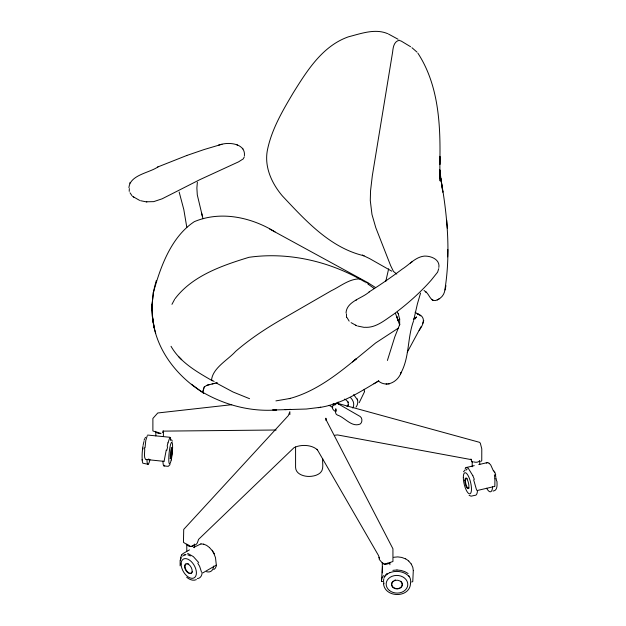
<?xml version="1.0" encoding="UTF-8"?>
<svg xmlns="http://www.w3.org/2000/svg" width="626" height="626" viewBox="0 0 626 626"><rect width="100%" height="100%" fill="white"/><g stroke="black" fill="none" stroke-linecap="round" stroke-linejoin="round"><path stroke-width="0.94" d="M152.079 304.33L152.361 316.365L154.199 327.742L152.321 315.958L152.079 304.33L152.016 310.582L152.008 310.175L153.096 322.093L153.018 321.67C157.259 350.349 176.047 374.747 199.78 390.507C222.559 404.474 249.735 412.041 276.59 409.944M180.546 557.508L180.609 560.262M144.575 447.833C145.169 451.252 143.432 456.667 145.553 459.437L164.09 461.362M424.037 290.441L426.455 292.498L425.938 291.966C429.311 294.4 430.383 301.153 435.391 300.566C439.608 299.431 443.325 296.208 444.507 291.927C450.986 254.336 447.48 215.641 440.743 178.277L442.817 192.143L439.71 169.748M447.645 256.863L447.801 249.508M399.654 324.98L399.638 318.611M381.43 581.139L382.47 566.796M413.285 570.74L412.761 581.64L411.689 582.023M145.029 447.747L145.795 440.414L147.243 435.829M494.845 486.073L494.931 478.859M170.554 440.305L170.585 437.551M128.909 187.667C130.059 174.764 149.442 172.964 158.081 166.837M244.312 156.836L243.248 158.887L238.569 161.844L199.639 179.756L162.134 198.81L153.706 201.635L146.343 201.783M191.446 384.223L203.661 393.324L202.902 391.954L204.287 386.876M388.66 268.797L385.741 281.489M387.087 574.214L390.014 572.485M410.507 583.745C409.545 598.464 384.254 597.869 383.511 583.315M164.137 461.049L166.242 450.039M445.164 289.963L445.931 285.605M381.445 580.967L381.899 578.361L383.456 575.584M197.362 182.189L196.877 188.003L197.292 194.897L202.98 218.732M154.653 286.52L153.3 292.984L152.048 304.745L153.393 292.491L153.3 292.984C160.217 267.372 171.101 236.941 194.326 221.659C220.735 210.555 251.347 217.238 275.049 231.886M413.637 320.442L417.417 303.837L420.57 293.093M203.027 390.976L203.802 387.877M166.821 450.305L167.627 446.784M167.134 446.189L167.979 442.864M154.52 287.076L156.32 280.511M346.444 313.9L346.561 317.374M167.987 442.825L169.904 437.277L147.666 435.054M413.465 321.224C407.291 337.915 409.615 356.812 401.078 372.705C397.8 381.829 386.539 388.05 378.253 380.866M129.339 188.559L129.214 191.36M180.773 557.265L181.563 555.027M420.695 315.856L417.159 313.587C426.314 316.686 423.982 323.845 419.154 330.364M422.675 323.454L423.763 320.489M144.058 440.281L144.622 438.818M387.4 360.466L394.795 336.898L399.834 324.198M216.573 565.505L215.313 568.189L213.795 569.597M364.371 392.025L359.183 402.729M466.088 470.189L466.597 469.101L467.442 468.905M465.102 468.976L465.822 467.63L474.242 465.65M171.954 304.338L174.591 299.416M401.078 372.705L401.266 372.337L400.476 373.855M181.383 557.656L180.124 560.333L180.124 565.873M421.157 326.537L407.291 352.211M170.076 464.578L168.253 466.339L164.153 465.971M175.022 298.751C192.472 275.659 222.269 265.502 248.96 257.309C288.672 251.668 330.489 261.504 364.817 281.919M129.692 183.175L130.263 182.369M463.545 471.769L464.969 470.11M414.975 319.01L416.517 316.905L413.551 319.135M145.044 438.09L145.6 437.363M181.407 555.129L183.042 553.564L189.49 549.855M182.636 556.224L183.966 554.926L185.836 554.409M384.88 576.21L387.103 574.089M204.279 386.876L207.143 385.225L217.324 382.713M438.857 267.435C440.203 259.375 430.782 255.776 424.232 256.112C415.453 257.043 409.302 264.681 402.166 269.149C391.453 277.146 380.436 284.728 369.152 291.888L369.504 291.661C362.376 298.438 346.514 301.255 346.037 313.023M410.327 263.077L412.182 261.731M355.873 300.339L356.335 300.042M398.598 327.954L375.663 342.954L352.54 361.898L356.554 358.573C336.381 375.154 314.98 391.829 289.29 398.652L290.581 398.371L275.925 400.89M272.936 410.022L306.357 409.028L320.708 407.276L318.337 407.667C340.622 404.67 359.848 392.032 378.785 380.835M373.941 383.793L377.361 381.719M191.376 546.576C198.043 544.135 196.885 543.767 198.567 539.369L294.024 447.684C300.308 444.421 311.419 444.366 317.413 449.828L317.092 449.28L378.581 555.645L379.246 558.048L379.231 557.461M193.52 547.531L201.016 543.861M202.887 572.853L216.213 565.153M437.206 299.956L439.092 298.923M365.654 282.78L367.352 282.404L375.483 287.498M157.682 167.009L186.798 155.483M186.626 155.538L204.146 149.528L222.003 144.23M196.4 579.637C193.058 581.178 189.248 579.504 186.681 577.227M384.474 564.347L392.948 561.506L392.932 548.783L326.655 420.883L325.864 418.184L325.896 420.461M389.943 572.657C396.446 570.161 404.686 571.342 409.341 576.804M207.151 385.233L209.53 384.575M218.419 145.154L220.062 144.708M334.597 435.289L337.43 434.921L471.55 459.68M493.061 491.089C497.756 490.682 497.13 484.508 496.934 481.167M212.073 383.941L214.702 383.331M478.78 464.586L487.568 462.559L489.156 463.287M477.317 490.494L494.775 486.402M466.034 467.567L466.973 467.348M221.463 144.356C229.914 141.938 245.736 143.91 244.398 155.733M487.764 462.512L486.245 462.849L487.568 462.559M388.55 384.012L389.536 383.801M480.807 461.44L481.754 460.775L481.785 448.889L480.353 443.31L479.626 442.347L336.671 403.113M231.737 404.693L157.76 412.98L152.893 418.434L152.885 430.954L160.866 433.654M393.699 557.281L397.768 556.897L401.775 557.445L405.531 558.869M392.885 570.341L396.947 569.996M276.614 409.74L272.92 409.694M382.705 581.546L381.508 581.413M285.135 409.623L290.66 409.404L287.287 409.529M472.779 462.176L471.699 461.698L470.924 458.975M162.69 431.126L276.121 430.007M364.614 327.265C375.764 328.235 384.857 320.089 393.527 314.315C405.304 305.574 416.439 295.941 426.533 285.307A349.535 201.807 0 0 0 431.369 279.978L437.613 272.154L438.732 268.632M273.57 409.756L274.462 409.819M200.883 543.947L203.669 544.158M146.86 201.979L140.545 200.696M363.98 327.335L357.665 326.052M386.085 383.996L387.103 384.09M148.143 464.304L142.798 463.193L141.953 459.664M397.001 569.996L401.023 570.435L404.826 571.64L408.097 573.526M360.247 278.938C349.558 278.492 340.528 286.325 331.303 290.738L284.048 318.024C266.997 327.727 250.502 338.51 235.642 351.366C228.013 359.856 212.879 367.845 211.541 379.912L214.131 381.469M170.648 439.569L171.892 440.203L172.26 441.236M249.563 398.692L233.029 391.993L215.86 382.791M236.894 144.849L237.637 145.115M203.708 544.166L206.627 545.387L209.42 547.5M387.643 33.663C375.052 28.272 360.936 33.616 348.447 36.817C322.421 45.948 306.99 70.816 293.125 93.039C282.631 110.724 271.903 128.94 267.584 149.278C263.882 166.289 271.574 183.261 282.443 196.001C305.394 220.368 330.129 247.865 364.05 255.784L362.384 255.126L369.551 258.561L391.798 271.191M187.62 553.345L193.371 556.624L198.716 562.571M187.784 554.808L190.343 555.943M388.41 34L398.081 39.258M356.147 325.442L351.084 322.64M139.661 200.414L133.088 196.666M355.607 325.184L356.781 325.77M469.085 495.338L471.096 496.175L474.97 495.322A13.561 4.163 76.8 0 0 477.497 490.299M269.704 229.069L367.352 282.404L368.597 284.063M333.11 403.551L335.364 404.842M329.127 405.351L332.75 407.424M212.511 380.858C196.963 371.852 180.171 362.431 171.031 346.288M190.163 546.576L183.449 542.351L183.723 529.393L288.359 415.578L289.854 411.697L289.854 414.561M401.008 40.948L410.586 46.723M396.774 274.063L393.511 271.488L390.663 265.698L375.796 227.7L371.977 214.475L370.287 200.547L370.553 190.805L372.321 175.734L392.643 51.927C393.128 47.263 393.95 41.23 399.529 40.228L400.335 40.917M415.085 312.241L418.606 314.51M132.814 196.462L133.854 197.159M405.484 558.705L408.708 560.951M367.885 284.008L373.871 288.265M203.661 393.324L202.902 391.962M411.924 47.686L417.002 52.114M178.347 356.35L181.696 359.754M349.159 321.146L346.976 317.523M132.039 195.789L130.028 192.8M489.172 463.295L490.761 465.04L493.437 470.955M353.698 394.576L357.446 399.834M383.315 564.128L379.27 559.425L379.223 557.281M209.46 547.523L211.94 550.364M408.778 561.131L411.251 564.026M468.193 468.131L472.841 475.69M417.878 53.155C439.233 85.926 440.688 126.687 439.82 164.591L439.835 156.32L439.914 178.144L439.773 170.882M242.998 148.972L242.458 148.292M397.346 312.233L398.613 314.213L398.206 313.446L399.685 319.362M476.629 490.205L473.655 479.813M212.73 551.678L214.17 553.783M212.191 550.246L214.264 553.705M197.8 563.204L199.639 566.35L201.509 572.101M411.266 564.042L412.824 567.414L413.277 570.536M395.522 313.501L399.31 324.049M472.857 475.729L474.352 479.383M214.022 553.846L215.493 557.649L216.291 564.808M494.783 472.012L495.737 474.97M179.161 192.041L183.817 209.577L186.83 227.473M154.09 327.312L155.686 333.314M201.572 212.981L202.433 216.526M494.368 474.79L494.931 478.835M364.191 389.27L364.442 391.657M439.851 171.047L440.422 176.689L439.749 170.718M446.69 220.172L447.324 228.146M439.765 171.25L440.109 180.93L439.765 169.92M439.749 171.368L439.929 175.022M479.743 460.736L479.743 464.398M472.207 461.276L472.207 466.769M389.896 562.899L389.896 564.73M382.306 562.774L382.306 572.845M322.695 458.67C322.194 463.24 324.182 468.952 320.489 472.661C317.413 475.439 313.172 476.339 309.134 476.441C303.61 476.503 295.793 474.038 295.582 467.465L295.582 446.948M194.373 547.703L194.373 544.041A3.795 2.191 0 0 1 191.556 546.162M186.783 551.365L186.783 544.041A3.795 2.191 0 0 0 190.578 546.24M163.394 436.463L163.394 430.978A3.795 2.191 0 0 1 162.51 432.574M155.827 431.337L155.827 435.915M188.903 545.277A2.715 1.565 0 0 1 188.41 544.988M184.74 555.364A13.561 7.825 60 0 1 185.812 554.503M202.143 572.72A13.561 7.825 60 0 1 197.386 578.596M192.417 571.702A5.352 3.091 60 0 1 186.869 571.147A5.352 3.091 60 0 1 186.086 563.823M187.777 563.666A5.352 3.091 60 0 1 188.762 564.089M213.654 566.076A13.561 7.825 60 0 1 206.58 571.726M389.74 562.547A3.795 2.191 0 0 1 384.114 563.791M383.347 563.431A3.795 2.191 0 0 1 382.408 562.43M387.674 563.197A2.715 1.565 0 0 1 386.359 563.486M384.035 583.784A13.561 11.065 2.8 0 1 383.777 578.987M384.035 578.048A13.561 11.065 2.8 0 1 386.938 573.659M408.864 575.779A13.561 11.065 2.8 0 1 410.468 583.268M400.757 581.225A5.352 4.366 2.8 0 1 400.757 587.407A5.352 4.366 2.8 0 1 393.191 587.29A5.352 4.366 2.8 0 1 393.191 581.108M394.302 580.427A5.352 4.366 2.8 0 1 395.585 580.012M479.477 460.947A3.795 2.191 0 0 1 473.647 461.824M469.132 487.951A5.352 1.643 76.8 0 1 465.65 482.99A5.352 1.643 76.8 0 1 467.395 478.913M492.568 486.77A13.561 4.163 76.8 0 1 486.613 488.225M493.578 470.369A10.822 3.318 76.8 0 1 494.556 472.646M495.401 475.251A10.822 3.318 76.8 0 1 495.855 477.082M496.042 477.998A10.822 3.318 76.8 0 1 496.449 480.713M160.89 433.223A3.795 2.191 0 0 1 156.492 432.409M158.761 432.644A2.715 1.565 0 0 1 157.588 432.198M149.958 459.562A13.561 1.964 -84.1 0 1 146.946 459.507M149.019 459.578A8.811 1.275 -84.1 0 1 148.769 458.881M142.345 460.055A10.822 1.565 -84.1 0 1 143.041 445.735M143.19 444.906A10.822 1.565 -84.1 0 1 144.003 441.479M142.798 449.319A5.352 0.775 -84.1 0 1 142.994 447.989M164.732 465.22A13.561 1.964 -84.1 0 1 162.963 461.166M171.164 447.778A5.352 0.775 -84.1 0 1 171.446 453.334A5.352 0.775 -84.1 0 1 170.022 458.326M357.344 398.903A13.561 10.697 24.9 0 1 356.037 407.096M338.157 403.496A5.352 4.226 24.9 0 1 337.985 402.338M344.488 399.122A5.352 4.226 24.9 0 1 347.633 406.016M350.685 397.729A10.822 8.537 24.9 0 1 352.767 408.035M348.291 404.74A5.352 4.226 24.9 0 1 346.953 406.493M338.815 404.326A5.352 4.226 24.9 0 1 338.126 402.033M347.774 401.344A5.352 4.226 24.9 0 1 348.291 402.479M332.609 406.071C330.426 409.13 338.596 414.803 335.779 408.708C335.513 409.991 334.785 414.162 337.375 415.046C344.816 417.299 351.538 427.581 360.083 424.084C362.532 422.534 362.524 417.988 360.075 416.439L337.14 403.23L332.609 406.071M433.09 300.386L432.128 299.768L433.09 300.386M397.346 318.047L396.759 316.427L398.402 321.028L397.346 318.047M184.592 566.491A5.352 3.091 60 0 0 190.265 573.557A5.352 3.091 60 0 0 190.265 565.982A5.352 3.091 60 0 0 184.592 566.491M181.11 564.042A10.822 6.252 60 0 0 192.589 578.322A10.822 6.252 60 0 0 192.589 563.017A10.822 6.252 60 0 0 181.11 564.042M393.175 587.603A5.352 4.366 2.8 0 0 402.127 585.787A5.352 4.366 2.8 0 0 395.577 580.325A5.352 4.366 2.8 0 0 393.175 587.603M389.325 590.381A10.822 8.834 2.8 0 0 407.424 586.711A10.822 8.834 2.8 0 0 394.177 575.677A10.822 8.834 2.8 0 0 389.325 590.381M464.875 480.541A5.352 1.643 76.8 0 0 467.896 488.624A5.352 1.643 76.8 0 0 467.896 481.05A5.352 1.643 76.8 0 0 464.875 480.541M463.326 477.497A10.822 3.318 76.8 0 0 469.43 493.836A10.822 3.318 76.8 0 0 469.43 478.53A10.822 3.318 76.8 0 0 463.326 477.497M171.469 456.573A5.352 0.775 -84.1 0 0 171.892 447.895A5.352 0.775 -84.1 0 0 170.311 454.945A5.352 0.775 -84.1 0 0 171.469 456.573M171.188 460.032A10.822 1.565 -84.1 0 0 172.048 442.488A10.822 1.565 -84.1 0 0 168.84 456.737A10.822 1.565 -84.1 0 0 171.188 460.032"/></g></svg>
